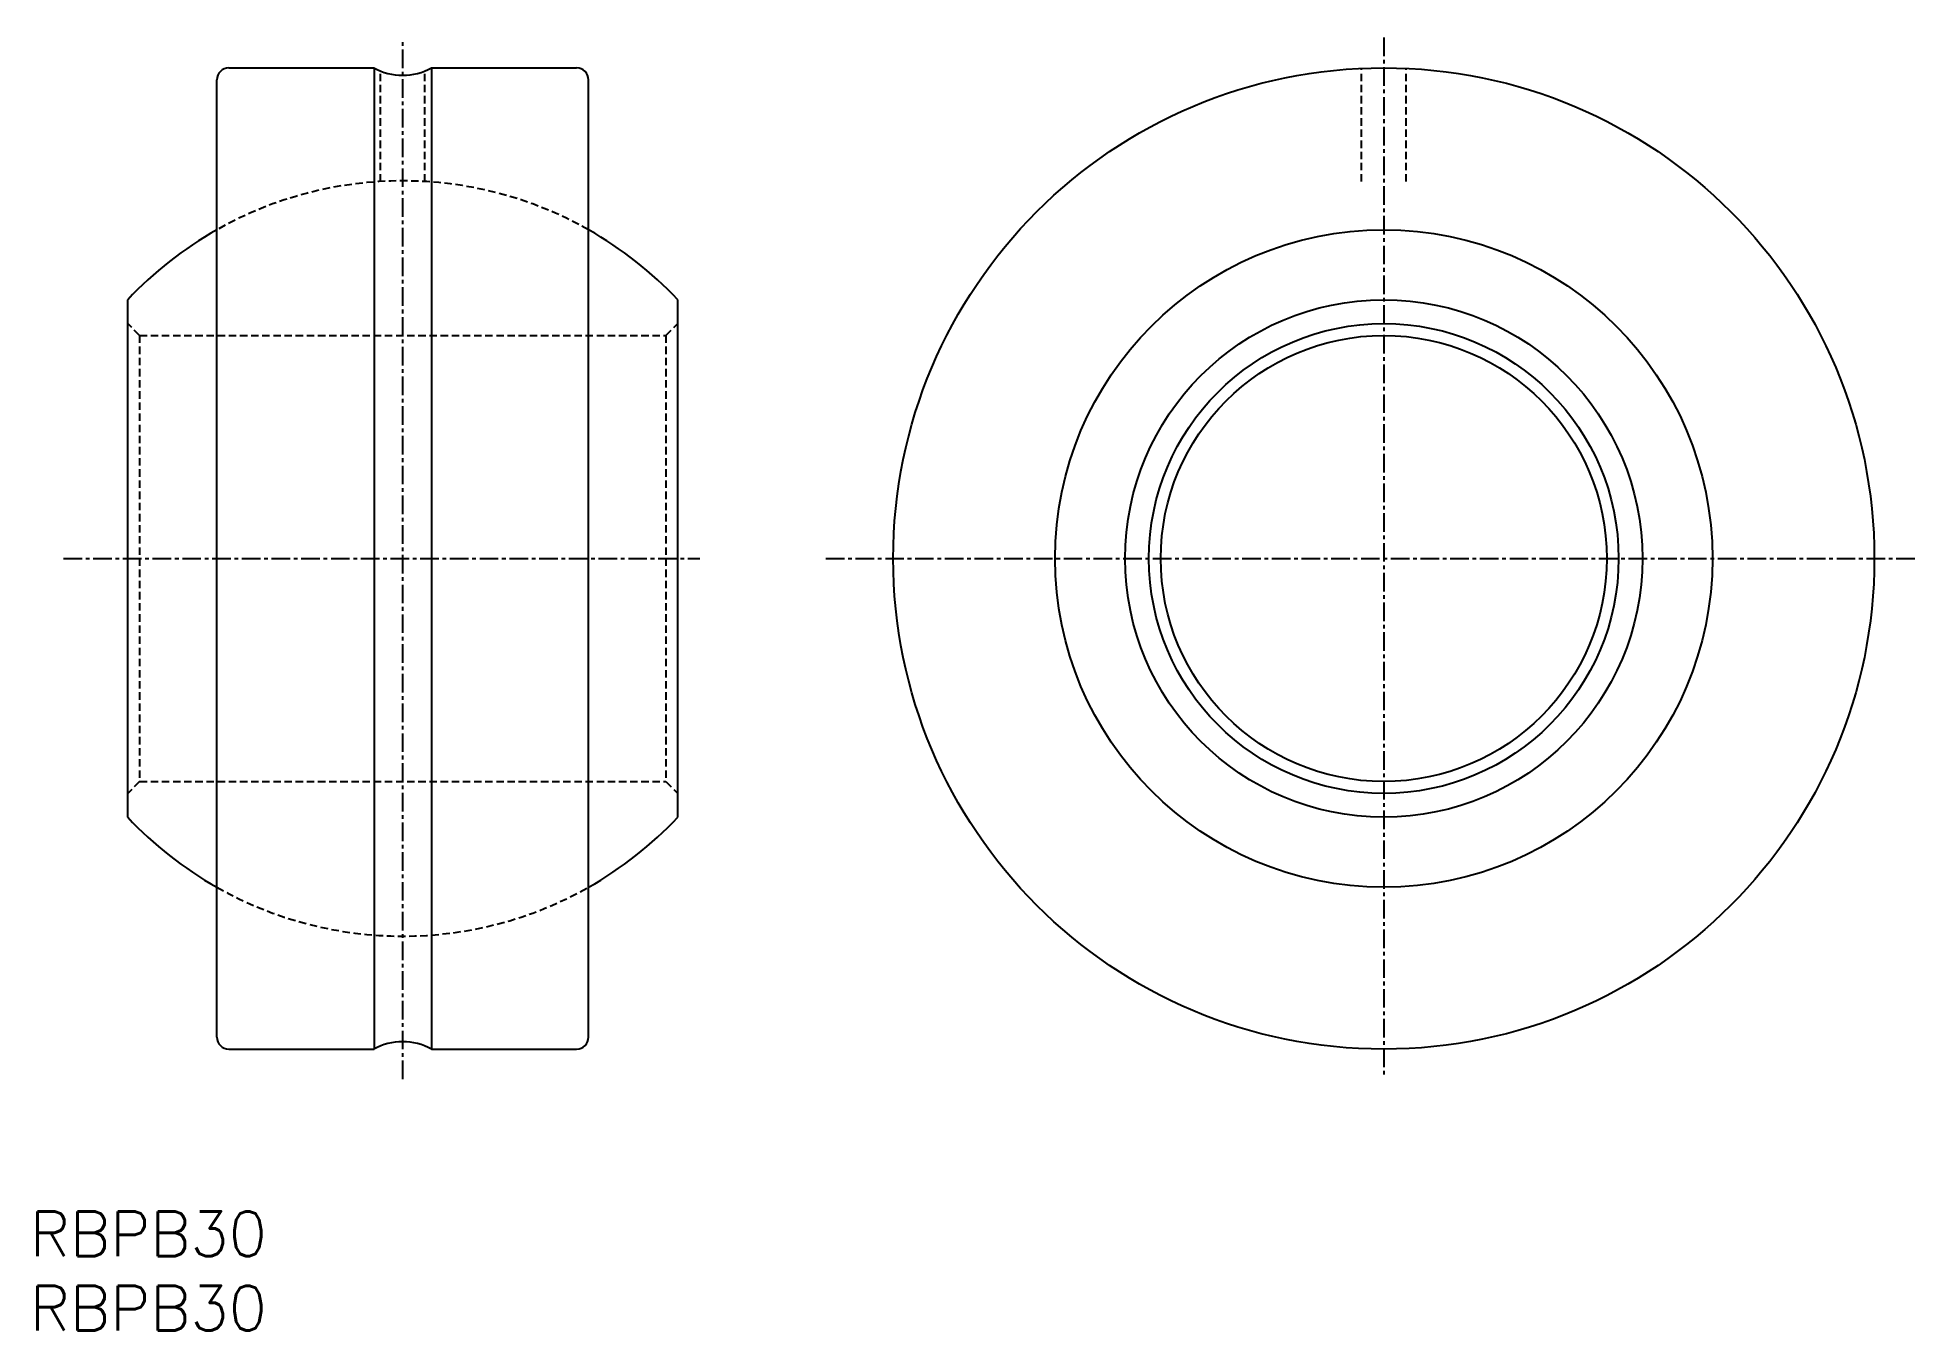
# Model space of a CAD drawing. Extents: x 90 to 217, y 62 to 149.
import ezdxf
from ezdxf.enums import TextEntityAlignment as Align

# ---------------------------------------------------------------- set-up
doc = ezdxf.new("R2010")
doc.units = 0
doc.linetypes.add('CENTER', pattern=[2, 1.25, -0.25, 0.25, -0.25])
doc.linetypes.add('DASHED', pattern=[0.75, 0.5, -0.25])
doc.layers.get('0').update_dxf_attribs({"linetype": 'CONTINUOUS'})
doc.layers.add('CENTER', color=1, linetype='CENTER')
doc.styles.get("Standard").update_dxf_attribs({"font": 'txt.shx', "bigfont": 'extfont.shx'})

msp = doc.modelspace()

# ---------------------------------------------------------------- linework, layer by layer
at = {"color": 7, "linetype": 'CONTINUOUS'}
for p, q in [((103.33, 147.35), (113.1, 147.35)), ((113.1, 147.35), (113.1, 81.35)), ((116.97, 147.35), (116.97, 81.35)), ((116.97, 147.35), (126.73, 147.35)), ((102.53, 82.15), (102.53, 146.55)), ((127.53, 82.15), (127.53, 146.55)), ((96.53, 96.95), (96.53, 131.75)), ((133.53, 96.95), (133.53, 131.75)), ((103.33, 81.35), (113.1, 81.35)), ((116.97, 81.35), (126.73, 81.35))]:
    msp.add_line(p, q, dxfattribs=at)
at = {"color": 3, "linetype": 'DASHED'}
for p, q in [((113.53, 139.71), (113.53, 147.14)), ((116.53, 139.71), (116.53, 147.14)), ((179.53, 139.71), (179.53, 147.35)), ((182.53, 139.71), (182.53, 147.35)), ((97.33, 129.35), (96.53, 130.15)), ((97.33, 129.35), (97.33, 99.35)), ((97.33, 129.35), (132.73, 129.35)), ((132.73, 129.35), (133.53, 130.15)), ((132.73, 129.35), (132.73, 99.35)), ((97.33, 99.35), (96.53, 98.55)), ((97.33, 99.35), (132.73, 99.35)), ((132.73, 99.35), (133.53, 98.55))]:
    msp.add_line(p, q, dxfattribs=at)
at = {"color": 7, "linetype": 'CONTINUOUS'}
for radius in [33, 22.11, 17.4, 15.8, 15]:
    msp.add_circle((181.03, 114.35), radius, dxfattribs=at)
for centre, radius, start, end in [((103.33, 146.55), 0.8, 90, 180), ((115.03, 150.85), 4, 241.045, 298.955), ((126.73, 146.55), 0.8, 0, 90), ((115.03, 114.35), 25.4, 119.4804, 136.748), ((115.03, 114.35), 25.4, 43.252, 60.5196), ((115.03, 114.35), 25.4, 223.252, 240.5196), ((115.03, 114.35), 25.4, 299.4804, 316.748), ((103.33, 82.15), 0.8, 180, 270), ((115.03, 77.85), 4, 61.045, 118.955), ((126.73, 82.15), 0.8, 270, 0)]:
    msp.add_arc(centre, radius, start, end, dxfattribs=at)
at = {"color": 3, "linetype": 'DASHED'}
for start, end in [(60.5196, 119.4804), (240.5196, 299.4804)]:
    msp.add_arc((115.03, 114.35), 25.4, start, end, dxfattribs=at)
at = {"layer": 'CENTER', "color": 1, "linetype": 'CENTER'}
for p, q in [((115.03, 79.34), (115.03, 149.22)), ((181.03, 149.39), (181.03, 79.51)), ((92.21, 114.35), (135.03, 114.35)), ((143.5, 114.35), (216.86, 114.35))]:
    msp.add_line(p, q, dxfattribs=at)

# ---------------------------------------------------------------- texts
at = {"color": 7, "linetype": 'CONTINUOUS'}
for p in [(89.95, 68.93), (89.95, 63.93)]:
    msp.add_text('RBPB30', height=3, dxfattribs=at).set_placement(p, align=Align.MIDDLE_LEFT)

doc.saveas('drawing.dxf')
